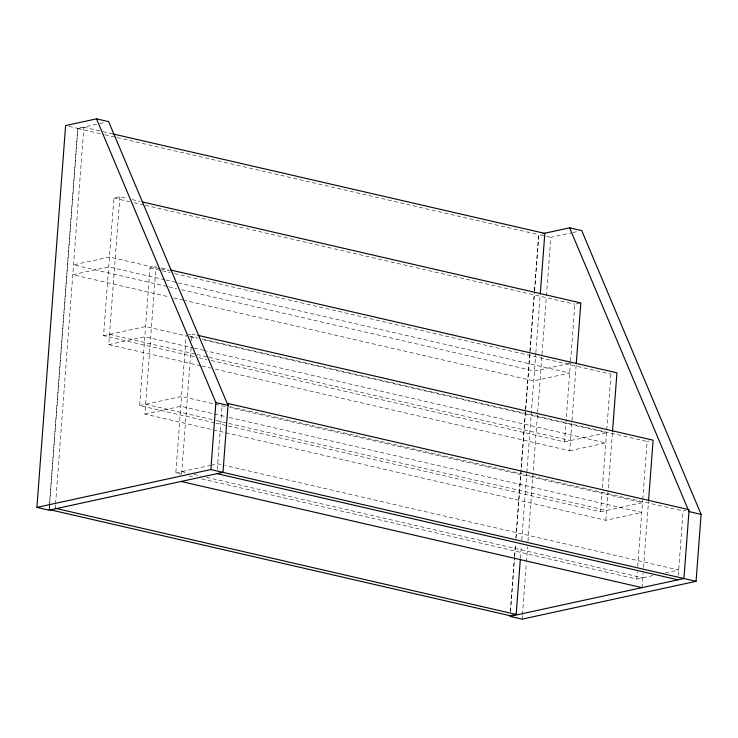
<?xml version="1.0" encoding="UTF-8"?>
<svg xmlns="http://www.w3.org/2000/svg" width="738" height="738" viewBox="0 0 738 738"><rect width="100%" height="100%" fill="white"/><g stroke="black" fill="none" stroke-linecap="round" stroke-linejoin="round"><path stroke-width="0.55" stroke-dasharray="3.69 2.77" d="M49.031 510.179L49.289 506.738M49.372 505.595L77.739 128.366L98.717 123.809M49.326 508.408L49.667 503.814M49.75 502.67L77.887 128.532L83.874 127.231L101.816 131.364M55.221 508.251L55.479 504.81M55.571 503.667L83.874 127.231M194.38 356.611L103.541 335.679L113.883 198.061L119.879 196.751L127.729 198.559M200.727 365.79L108.754 344.6L119.879 196.751M214.795 422.874L139.648 405.568L149.998 267.949L155.986 266.639L144.897 414.101L605.852 520.281L641.783 512.458L229.057 417.394M181.419 474.22L175.81 472.929L186.161 335.31M181.64 473.814L191.114 347.764M191.631 340.882L192.148 334.01L196.64 335.043M217.323 469.276L222.083 405.965M510.327 611.774L514.386 557.882M514.469 556.738L515.419 544.118M515.853 538.389L534.386 291.879M534.469 290.726L538.694 234.546L545.308 236.068M510.539 611.138L514.589 557.199M514.681 556.055L515.539 544.579M516.056 537.688L525.64 410.3M525.724 409.156L534.524 292.091M534.616 290.947L538.841 234.712L540.834 234.278M520.401 558.325L521.342 545.733M521.775 540.004L526.766 473.602M526.858 472.458L535.77 353.825M535.862 352.681L540.17 295.338M522.117 619.154L522.375 615.713M522.458 614.56L526.342 562.965M526.425 561.821L527.55 546.913M527.984 541.185L546.341 296.962M546.424 295.818L550.825 237.341L571.802 232.774M211.206 360.485L564.496 441.859L570.409 363.216L567.042 362.441M570.575 360.947L574.847 304.24L579.828 303.152M215.302 369.148L569.718 450.78L576.175 364.867M228.254 425.974L600.603 511.748L602.07 492.255M602.42 487.661L610.953 374.129L612.946 373.686M605.852 520.281L612.457 432.459M201.612 478.87L636.774 579.109L637.291 572.218M637.724 566.47L642.687 500.364M642.78 499.239L647.115 441.49L649.117 441.056M642.023 587.642L643.102 573.223M643.536 567.485L648.453 502.117M678.277 575.455L683.12 511.01L686.119 510.364M99.824 123.569L104.233 122.6M572.909 232.535L577.319 231.575M103.541 335.679L145.589 326.537L185.967 335.836M108.754 344.6L144.823 336.759L193.052 347.866M187.157 335.089L192.148 334.01M139.648 405.568L181.566 396.454L225.302 406.527M144.897 414.101L180.828 406.278L227.931 417.136M569.284 363.465L534.478 371.029L181.188 289.656M175.81 472.929L209.869 465.521M210.994 465.281L217.728 463.815L224.463 465.364M564.496 441.859L606.553 432.717L201.668 339.452M569.718 450.78L605.778 442.938L206.511 350.965M600.603 511.748L642.521 502.633L229.795 407.56M636.774 579.109L652.862 575.612M665.215 572.928L678.683 569.994L225.579 465.623M102.942 131.622L113.034 133.947M68.92 126.336L77.739 128.366M546.415 236.326L550.825 237.341M77.887 128.532L103.68 134.473M104.805 134.731L116.014 137.314M117.139 137.572L538.841 234.712M132.213 199.592L140.063 201.4M113.883 198.061L129.584 201.677M134.076 202.71L144.168 205.035M145.294 205.293L574.847 304.24M161.594 267.931L168.319 269.481M159.925 268.66L109.455 257.036L73.523 264.85L167.738 286.556M161.041 268.918L170.017 270.994M149.998 267.949L161.216 270.532M162.332 270.791L170.183 272.599M174.675 273.632L610.953 374.129M164.786 279.785L108.717 266.87L72.785 274.684L169.242 296.897M165.912 280.043L177.129 282.626M178.245 282.885L569.671 373.05L533.74 380.863L184.943 300.514M168.854 286.814L176.705 288.623M173.725 297.931L183.817 300.255M189.528 336.085L197.378 337.893M201.861 338.926L647.115 441.49M190.45 336.869L197.184 338.419M194.168 348.124L205.385 350.707M109.528 334.379L195.884 354.268M197.009 354.526L208.227 357.109M209.343 357.367L570.483 440.558M198.873 357.644L206.723 359.452M201.843 366.048L210.819 368.114M230.016 406.638L683.12 511.01M145.635 404.267L215.173 420.282M216.299 420.54L606.59 510.447M215.911 423.132L227.129 425.715M181.806 471.628L188.531 473.178M194.14 474.469L200.865 476.019M206.474 477.311L642.761 577.808M189.269 476.028L192.636 476.803"/><path stroke-width="1.11" d="M543.113 233.586L569.607 227.821L581.738 230.616L701.1 514.349L696.063 581.313L522.117 619.154L509.986 616.359L683.932 578.518L689.107 509.709L228.153 403.529L222.977 472.338L49.031 510.179L36.9 507.384L65.608 125.571L96.521 118.846L108.652 121.641L228.014 405.383L215.883 402.588L96.521 118.846M36.9 507.384L210.847 469.553L215.883 402.588M49.234 509.552L510.189 615.732L516.176 614.431L520.308 559.469M540.262 294.194L544.828 233.411L113.034 133.947M576.258 363.714L580.834 302.931L142.305 201.926M612.54 431.315L616.94 372.819L170.57 269.997M648.536 500.973L653.102 440.189L197.756 335.301M688.969 511.563L701.1 514.349M210.847 469.553L696.063 581.313M216.99 473.648L677.945 579.828M181.059 481.462L642.023 587.642M55.221 508.251L516.176 614.431M569.607 227.821L688.526 510.493"/></g></svg>
